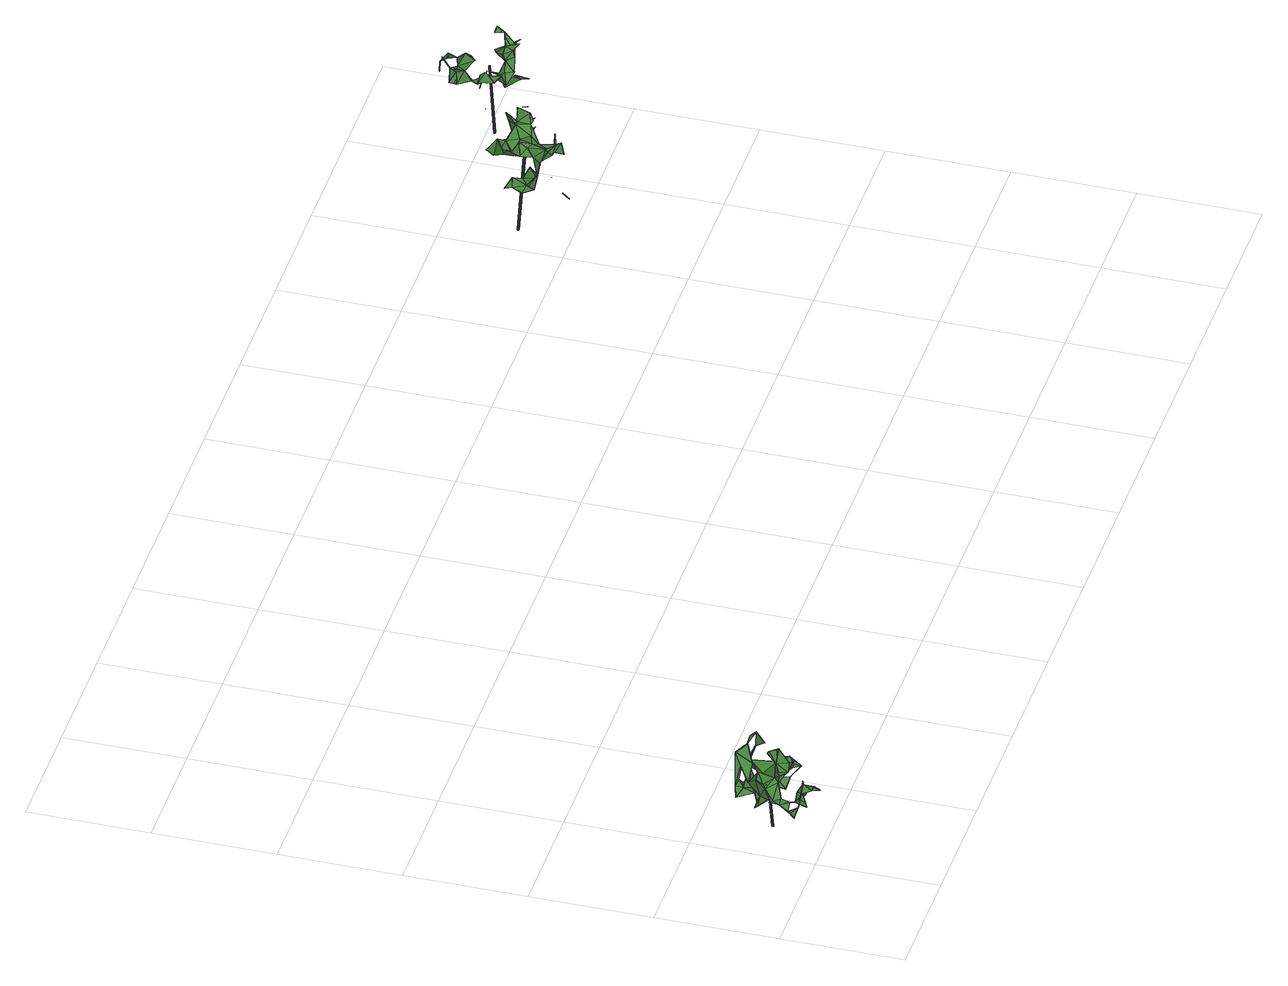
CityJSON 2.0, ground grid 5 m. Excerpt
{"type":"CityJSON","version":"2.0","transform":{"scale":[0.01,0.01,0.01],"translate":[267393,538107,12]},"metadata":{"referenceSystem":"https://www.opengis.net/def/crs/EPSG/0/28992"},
"CityObjects":{
"tree1":{"type":"SolitaryVegetationObject","attributes":{"gtid":699,"crown_width_m":2.92,"crown_median_z":14.64,"crown_r50_m":0.217,"crown_porosity":0.958,"trunk_H_m":2.41,"trunk_DBH_m":0.0601,"trunk_radius_m":0.03,"trunk_base_height_m":12.23,"original_gtid":"701"},"geometry":[{"type":"MultiSurface","lod":"3","boundaries":[[[0,1,2]],[[3,2,4]],[[2,5,4]],[[6,7,8]],[[9,10,11]],[[12,13,14]],[[15,16,17]],[[18,19,20]],[[21,22,23]],[[12,24,25]],[[26,27,28]],[[29,30,31]],[[22,30,29]],[[32,33,34]],[[35,36,37]],[[38,37,36]],[[39,40,41]],[[42,43,44]],[[45,46,41]],[[15,13,47]],[[48,49,50]],[[51,52,5]],[[53,54,55]],[[56,57,58]],[[2,1,44]],[[59,60,61]],[[62,63,60]],[[64,60,63]],[[65,66,67]],[[54,68,55]],[[69,70,24]],[[71,72,73]],[[74,75,22]],[[76,75,74]],[[71,73,47]],[[77,78,79]],[[79,78,80]],[[7,81,8]],[[82,83,84]],[[44,5,2]],[[7,85,81]],[[86,87,88]],[[89,60,64]],[[5,44,51]],[[90,91,66]],[[51,44,43]],[[67,82,65]],[[92,82,67]],[[28,44,1]],[[93,94,4]],[[95,94,93]],[[81,96,8]],[[61,97,98]],[[99,100,101]],[[102,103,104]],[[88,80,105]],[[106,4,5]],[[41,46,39]],[[80,88,107]],[[9,11,108]],[[109,110,54]],[[53,102,111]],[[65,90,66]],[[82,90,65]],[[112,113,114]],[[105,56,88]],[[12,115,116]],[[42,44,117]],[[118,110,109]],[[119,20,120]],[[103,40,39]],[[121,122,123]],[[82,124,21]],[[82,21,83]],[[125,126,127]],[[12,50,113]],[[118,109,128]],[[108,74,129]],[[108,129,130]],[[55,78,53]],[[54,131,125]],[[128,132,133]],[[51,26,52]],[[117,133,42]],[[117,134,133]],[[93,106,135]],[[101,100,136]],[[137,138,139]],[[140,141,142]],[[67,66,91]],[[68,105,55]],[[40,143,144]],[[88,87,107]],[[114,133,112]],[[42,128,43]],[[109,43,128]],[[145,45,146]],[[69,24,119]],[[147,148,95]],[[111,102,104]],[[89,64,149]],[[150,3,151]],[[151,3,152]],[[150,5,3]],[[131,40,125]],[[28,134,44]],[[153,154,34]],[[106,155,135]],[[151,155,106]],[[151,79,80]],[[156,157,158]],[[159,160,161]],[[38,123,122]],[[83,21,33]],[[20,162,163]],[[56,58,164]],[[14,50,12]],[[0,52,26]],[[0,26,28]],[[150,106,5]],[[150,151,106]],[[5,0,3]],[[27,165,28]],[[166,167,149]],[[14,13,168]],[[139,169,161]],[[170,132,128]],[[134,28,171]],[[171,28,152]],[[172,163,173]],[[167,89,149]],[[28,165,152]],[[152,165,134]],[[125,127,174]],[[43,109,111]],[[175,124,34]],[[109,54,111]],[[160,159,176]],[[140,142,97]],[[99,173,100]],[[103,143,132]],[[138,91,139]],[[59,141,62]],[[62,60,59]],[[4,162,177]],[[178,158,179]],[[178,156,158]],[[136,178,179]],[[61,98,141]],[[141,59,61]],[[122,180,64]],[[181,182,137]],[[92,34,124]],[[51,43,27]],[[183,15,17]],[[51,27,26]],[[50,49,113]],[[21,30,22]],[[134,117,44]],[[53,111,54]],[[183,168,184]],[[35,123,38]],[[170,103,132]],[[8,185,6]],[[8,160,185]],[[95,186,94]],[[74,22,29]],[[52,0,5]],[[187,173,99]],[[34,33,175]],[[10,22,75]],[[134,19,18]],[[84,83,32]],[[134,171,19]],[[134,18,152]],[[41,170,146]],[[45,41,146]],[[173,163,119]],[[18,20,119]],[[180,121,166]],[[121,167,166]],[[171,162,19]],[[19,162,20]],[[185,174,127]],[[185,127,6]],[[188,174,185]],[[41,40,131]],[[57,185,160]],[[188,185,57]],[[57,176,58]],[[0,2,3]],[[180,166,189]],[[76,182,75]],[[190,191,192]],[[116,115,126]],[[34,154,84]],[[32,34,84]],[[97,61,60]],[[15,183,184]],[[25,97,60]],[[114,49,48]],[[27,118,165]],[[92,67,84]],[[39,116,143]],[[116,24,143]],[[161,127,159]],[[126,159,127]],[[43,111,118]],[[25,60,89]],[[25,89,12]],[[92,153,34]],[[56,164,88]],[[68,193,105]],[[81,182,96]],[[164,194,70]],[[195,167,121]],[[133,143,119]],[[18,119,152]],[[168,17,196]],[[17,168,183]],[[46,45,170]],[[58,194,164]],[[48,16,73]],[[168,15,184]],[[184,45,145]],[[25,24,116]],[[39,46,13]],[[13,46,170]],[[39,12,116]],[[184,145,183]],[[154,197,84]],[[84,197,92]],[[92,197,153]],[[154,153,197]],[[133,71,42]],[[41,103,170]],[[161,169,138]],[[12,198,24]],[[198,133,119]],[[97,25,140]],[[136,172,173]],[[136,173,187]],[[88,164,86]],[[74,11,10]],[[179,95,148]],[[165,128,134]],[[128,133,134]],[[16,47,73]],[[16,15,47]],[[147,199,157]],[[182,85,137]],[[200,147,157]],[[41,131,104]],[[3,4,177]],[[104,103,41]],[[145,146,183]],[[98,142,141]],[[138,6,127]],[[119,143,201]],[[119,201,152]],[[21,124,175]],[[92,124,82]],[[147,200,202]],[[143,103,39]],[[181,75,182]],[[120,100,173]],[[120,173,119]],[[187,99,179]],[[103,102,40]],[[8,96,160]],[[186,179,158]],[[33,32,83]],[[203,130,129]],[[23,129,29]],[[136,179,99]],[[198,113,112]],[[54,110,104]],[[74,29,129]],[[180,149,64]],[[128,71,170]],[[151,152,79]],[[105,204,56]],[[54,104,131]],[[102,78,77]],[[160,139,161]],[[137,139,160]],[[128,165,118]],[[205,123,35]],[[206,194,58]],[[144,194,206]],[[178,148,147]],[[95,179,186]],[[80,107,151]],[[79,152,107]],[[168,13,15]],[[168,196,14]],[[16,14,196]],[[79,201,143]],[[143,77,79]],[[79,107,201]],[[35,38,36]],[[126,40,144]],[[126,144,116]],[[69,87,86]],[[47,170,71]],[[24,198,119]],[[143,133,132]],[[80,78,105]],[[107,152,155]],[[151,107,155]],[[195,207,126]],[[206,58,207]],[[206,207,123]],[[195,123,207]],[[195,121,123]],[[123,205,206]],[[126,115,195]],[[13,12,39]],[[89,115,12]],[[25,116,140]],[[161,138,127]],[[187,178,136]],[[137,160,96]],[[96,182,76]],[[160,176,57]],[[114,113,49]],[[21,175,30]],[[50,16,48]],[[93,135,95]],[[155,119,4]],[[67,91,208]],[[164,70,86]],[[86,70,69]],[[24,70,144]],[[24,144,143]],[[169,84,208]],[[28,1,0]],[[137,6,138]],[[71,133,72]],[[67,208,84]],[[97,142,98]],[[47,13,170]],[[70,194,144]],[[30,175,31]],[[69,119,155]],[[152,69,155]],[[176,159,207]],[[176,207,58]],[[16,196,17]],[[27,43,118]],[[42,71,128]],[[152,201,69]],[[87,201,107]],[[69,201,87]],[[20,163,120]],[[137,85,7]],[[114,48,72]],[[114,72,133]],[[73,72,48]],[[137,96,181]],[[76,181,96]],[[74,181,76]],[[93,4,106]],[[6,137,7]],[[75,181,10]],[[10,181,74]],[[156,200,157]],[[186,157,199]],[[158,157,186]],[[182,81,85]],[[95,135,199]],[[95,199,147]],[[108,11,74]],[[159,126,207]],[[29,209,23]],[[125,40,126]],[[210,54,125]],[[143,40,102]],[[102,77,143]],[[84,169,82]],[[156,202,200]],[[147,202,178]],[[198,112,133]],[[178,202,156]],[[138,169,208]],[[91,138,208]],[[210,105,193]],[[210,193,54]],[[35,37,205]],[[16,50,14]],[[10,23,22]],[[9,23,10]],[[21,23,33]],[[205,37,122]],[[37,38,122]],[[120,172,100]],[[136,100,172]],[[136,99,101]],[[116,144,140]],[[188,204,174]],[[206,205,144]],[[140,144,205]],[[115,89,167]],[[57,56,204]],[[57,204,188]],[[121,180,122]],[[205,122,63]],[[122,64,63]],[[141,63,62]],[[140,63,141]],[[205,63,140]],[[115,167,195]],[[166,149,189]],[[54,193,68]],[[146,184,183]],[[146,170,184]],[[170,45,184]],[[105,78,55]],[[111,110,118]],[[179,148,187]],[[155,4,94]],[[53,78,102]],[[171,177,162]],[[187,148,178]],[[171,3,177]],[[130,203,108]],[[9,108,203]],[[203,129,9]],[[23,9,129]],[[113,198,12]],[[199,94,186]],[[155,94,135]],[[199,135,94]],[[152,3,171]],[[119,163,162]],[[4,119,162]],[[189,149,180]],[[120,163,172]],[[139,91,169]],[[82,169,91]],[[82,91,90]],[[210,125,211]],[[210,204,105]],[[211,174,210]],[[210,174,204]],[[211,125,174]],[[29,31,209]],[[104,110,111]],[[175,209,31]],[[175,33,209]],[[33,23,209]],[[212,213,214]],[[212,214,215]],[[215,214,216]],[[215,216,217]],[[216,214,218]],[[216,218,217]],[[214,213,219]],[[214,219,218]],[[218,219,220]],[[218,220,217]],[[220,219,221]],[[220,221,217]],[[219,213,222]],[[219,222,221]],[[222,213,223]],[[222,223,221]],[[221,223,224]],[[221,224,217]],[[224,223,225]],[[224,225,217]],[[223,213,226]],[[223,226,225]],[[225,226,227]],[[225,227,217]],[[226,213,228]],[[226,228,227]],[[228,213,229]],[[228,229,227]],[[227,229,230]],[[227,230,217]],[[229,213,231]],[[229,231,230]],[[230,231,232]],[[230,232,217]],[[231,213,233]],[[231,233,232]],[[233,213,234]],[[233,234,232]],[[232,234,235]],[[232,235,217]],[[235,234,236]],[[235,236,217]],[[234,213,237]],[[234,237,236]],[[236,237,238]],[[236,238,217]],[[237,213,239]],[[237,239,238]],[[238,239,240]],[[238,240,217]],[[239,213,241]],[[239,241,240]],[[240,241,242]],[[240,242,217]],[[241,213,243]],[[241,243,242]],[[242,243,244]],[[242,244,217]],[[243,213,245]],[[243,245,244]],[[244,245,246]],[[244,246,217]],[[246,245,247]],[[246,247,217]],[[245,213,248]],[[245,248,247]],[[248,213,249]],[[248,249,247]],[[247,249,250]],[[247,250,217]],[[249,213,251]],[[249,251,250]],[[251,213,212]],[[251,212,250]],[[250,212,215]],[[250,215,217]]]}]},
"tree2":{"type":"SolitaryVegetationObject","attributes":{"gtid":692,"crown_width_m":3.12,"crown_median_z":16.96,"crown_r50_m":0.196,"crown_porosity":0.944,"trunk_H_m":3.69,"trunk_DBH_m":0.0871,"trunk_radius_m":0.0435,"trunk_base_height_m":13.27,"original_gtid":"694"},"geometry":[{"type":"Solid","lod":"3","boundaries":[[[[252,253,254]],[[255,256,257]],[[258,259,260]],[[261,262,263]],[[264,265,266]],[[267,268,269]],[[270,271,272]],[[271,273,272]],[[274,275,276]],[[277,278,279]],[[280,278,277]],[[262,281,282]],[[275,283,276]],[[284,285,286]],[[287,285,284]],[[288,289,290]],[[272,291,270]],[[292,293,294]],[[295,296,297]],[[298,297,296]],[[299,264,300]],[[294,301,292]],[[292,302,303]],[[304,302,301]],[[301,302,292]],[[305,306,295]],[[307,308,309]],[[310,311,312]],[[276,313,274]],[[314,315,316]],[[317,318,319]],[[298,317,269]],[[320,321,322]],[[320,322,299]],[[323,313,276]],[[257,324,325]],[[324,326,298]],[[327,328,329]],[[327,329,267]],[[269,268,297]],[[326,324,330]],[[331,332,333]],[[272,273,291]],[[334,291,273]],[[273,270,334]],[[335,302,304]],[[336,262,337]],[[258,338,339]],[[305,338,258]],[[340,341,342]],[[280,343,300]],[[328,344,345]],[[346,259,258]],[[340,342,347]],[[334,270,291]],[[267,348,327]],[[267,269,317]],[[349,343,277]],[[295,297,268]],[[269,297,298]],[[350,293,303]],[[351,352,353]],[[257,329,354]],[[355,353,356]],[[313,357,274]],[[256,358,359]],[[360,361,362]],[[321,361,360]],[[310,309,308]],[[270,273,271]],[[328,354,329]],[[311,323,283]],[[363,260,259]],[[364,365,366]],[[294,304,301]],[[317,333,332]],[[367,336,337]],[[259,346,357]],[[259,357,323]],[[323,357,313]],[[345,278,280]],[[368,311,310]],[[299,254,320]],[[253,320,254]],[[258,339,346]],[[261,369,370]],[[303,293,292]],[[371,266,355]],[[363,311,368]],[[253,372,373]],[[284,373,372]],[[347,342,290]],[[374,375,376]],[[298,325,324]],[[300,343,377]],[[378,373,376]],[[275,357,339]],[[379,375,290]],[[261,337,262]],[[378,253,373]],[[311,283,312]],[[323,276,283]],[[368,260,363]],[[327,380,328]],[[274,357,275]],[[346,339,357]],[[321,362,361]],[[351,367,362]],[[360,362,367]],[[282,263,262]],[[252,256,359]],[[279,381,343]],[[258,260,368]],[[299,355,264]],[[370,355,299]],[[374,382,290]],[[284,383,287]],[[287,366,347]],[[294,335,304]],[[255,358,384]],[[263,369,261]],[[319,318,385]],[[386,385,318]],[[353,387,336]],[[328,345,352]],[[311,388,323]],[[389,390,391]],[[392,381,324]],[[293,393,294]],[[328,394,354]],[[279,349,277]],[[279,343,349]],[[296,325,298]],[[267,329,268]],[[371,280,300]],[[371,300,264]],[[344,348,319]],[[335,350,302]],[[302,350,303]],[[395,266,396]],[[389,386,390]],[[294,393,335]],[[397,398,378]],[[358,378,398]],[[358,398,397]],[[289,399,397]],[[257,295,329]],[[347,382,287]],[[282,281,263]],[[370,400,387]],[[265,264,395]],[[264,355,395]],[[252,364,253]],[[364,383,401]],[[392,377,343]],[[289,394,399]],[[384,399,394]],[[306,368,307]],[[371,355,356]],[[321,320,362]],[[378,362,320]],[[378,320,253]],[[280,371,345]],[[286,373,284]],[[290,382,347]],[[397,399,384]],[[277,343,280]],[[264,266,371]],[[341,340,402]],[[316,403,314]],[[315,403,316]],[[314,403,315]],[[289,397,290]],[[296,295,306]],[[268,329,295]],[[354,288,257]],[[368,306,305]],[[368,305,258]],[[400,369,262]],[[389,385,386]],[[353,352,345]],[[358,365,359]],[[366,404,288]],[[347,366,288]],[[255,257,358]],[[352,351,405]],[[352,405,328]],[[363,259,388]],[[363,388,311]],[[317,326,333]],[[298,326,317]],[[387,400,336]],[[392,254,377]],[[380,327,406]],[[380,406,344]],[[370,369,400]],[[364,359,365]],[[405,362,378]],[[405,351,362]],[[377,254,299]],[[377,299,300]],[[359,364,252]],[[391,345,385]],[[391,385,389]],[[336,367,353]],[[351,353,367]],[[353,355,370]],[[350,393,293]],[[358,257,288]],[[404,365,358]],[[288,404,358]],[[259,323,388]],[[341,402,342]],[[342,402,290]],[[347,402,340]],[[402,288,290]],[[347,288,402]],[[317,319,267]],[[407,338,305]],[[256,392,324]],[[317,332,318]],[[367,321,360]],[[319,385,344]],[[345,344,385]],[[331,318,332]],[[390,386,318]],[[390,318,391]],[[400,262,336]],[[408,275,339]],[[408,283,275]],[[408,309,312]],[[387,353,370]],[[379,290,397]],[[257,256,324]],[[344,328,380]],[[395,355,266]],[[256,252,254]],[[256,254,392]],[[366,365,404]],[[321,367,322]],[[370,299,322]],[[333,330,331]],[[318,331,330]],[[287,382,285]],[[318,330,391]],[[408,339,409]],[[283,408,312]],[[307,309,408]],[[279,278,381]],[[324,381,278]],[[407,339,338]],[[343,381,392]],[[345,356,353]],[[345,371,356]],[[266,265,396]],[[396,265,395]],[[350,335,393]],[[257,407,295]],[[295,407,305]],[[257,296,407]],[[407,296,306]],[[407,306,409]],[[312,309,310]],[[384,405,256]],[[405,384,328]],[[328,384,394]],[[256,255,384]],[[310,308,307]],[[310,307,368]],[[364,366,383]],[[287,383,366]],[[383,284,372]],[[373,286,376]],[[410,378,375]],[[410,397,378]],[[384,358,397]],[[378,358,405]],[[405,358,256]],[[406,327,348]],[[406,348,344]],[[391,330,345]],[[278,345,330]],[[306,307,409]],[[408,409,307]],[[326,330,333]],[[281,369,263]],[[281,262,369]],[[324,278,330]],[[409,339,407]],[[267,319,348]],[[378,376,375]],[[382,374,376]],[[379,410,375]],[[379,397,410]],[[290,375,374]],[[382,376,285]],[[285,376,286]],[[322,337,370]],[[367,337,322]],[[370,337,261]],[[257,325,296]],[[383,372,401]],[[354,289,288]],[[394,289,354]],[[364,401,253]],[[372,253,401]],[[411,412,413]],[[411,413,414]],[[414,413,415]],[[414,415,416]],[[413,412,417]],[[413,417,415]],[[415,417,418]],[[415,418,416]],[[417,412,419]],[[417,419,418]],[[418,419,420]],[[418,420,416]],[[419,412,421]],[[419,421,420]],[[420,421,422]],[[420,422,416]],[[421,412,423]],[[421,423,422]],[[422,423,424]],[[422,424,416]],[[423,412,425]],[[423,425,424]],[[424,425,426]],[[424,426,416]],[[425,412,427]],[[425,427,426]],[[426,427,428]],[[426,428,416]],[[427,412,429]],[[427,429,428]],[[428,429,430]],[[428,430,416]],[[429,412,431]],[[429,431,430]],[[430,431,432]],[[430,432,416]],[[431,412,433]],[[431,433,432]],[[432,433,434]],[[432,434,416]],[[433,412,435]],[[433,435,434]],[[434,435,436]],[[434,436,416]],[[435,412,437]],[[435,437,436]],[[436,437,438]],[[436,438,416]],[[437,412,439]],[[437,439,438]],[[438,439,440]],[[438,440,416]],[[439,412,441]],[[439,441,440]],[[440,441,442]],[[440,442,416]],[[441,412,443]],[[441,443,442]],[[442,443,444]],[[442,444,416]],[[443,412,445]],[[443,445,444]],[[444,445,446]],[[444,446,416]],[[445,412,447]],[[445,447,446]],[[446,447,448]],[[446,448,416]],[[447,412,449]],[[447,449,448]],[[448,449,450]],[[448,450,416]],[[449,412,451]],[[449,451,450]],[[450,451,452]],[[450,452,416]],[[451,412,453]],[[451,453,452]],[[452,453,454]],[[452,454,416]],[[453,412,455]],[[453,455,454]],[[454,455,456]],[[454,456,416]],[[455,412,457]],[[455,457,456]],[[456,457,458]],[[456,458,416]],[[457,412,459]],[[457,459,458]],[[458,459,460]],[[458,460,416]],[[459,412,411]],[[459,411,460]],[[460,411,414]],[[460,414,416]]]]}]},
"tree3":{"type":"SolitaryVegetationObject","attributes":{"gtid":693,"crown_width_m":2.79,"crown_median_z":16.52,"crown_r50_m":0.182,"crown_porosity":0.949,"trunk_H_m":3.05,"trunk_DBH_m":0.0676,"trunk_radius_m":0.0338,"trunk_base_height_m":13.47,"original_gtid":"695"},"geometry":[{"type":"MultiSurface","lod":"3","boundaries":[[[461,462,463]],[[461,464,465]],[[466,467,468]],[[469,464,461]],[[470,471,472]],[[473,474,475]],[[476,477,478]],[[479,480,481]],[[482,483,484]],[[479,474,480]],[[485,486,487]],[[488,489,490]],[[491,462,465]],[[492,493,494]],[[495,496,497]],[[498,476,499]],[[498,500,476]],[[501,502,503]],[[504,505,506]],[[504,506,507]],[[508,467,466]],[[473,509,510]],[[511,512,513]],[[512,514,513]],[[515,516,498]],[[517,518,519]],[[479,520,521]],[[491,464,483]],[[465,464,491]],[[495,522,523]],[[474,479,521]],[[500,524,477]],[[510,524,500]],[[525,500,511]],[[526,518,517]],[[526,517,527]],[[528,529,507]],[[530,531,532]],[[533,534,461]],[[461,465,535]],[[509,511,510]],[[536,511,500]],[[516,537,532]],[[538,531,539]],[[540,482,541]],[[489,542,505]],[[543,486,544]],[[483,482,491]],[[495,523,496]],[[545,546,547]],[[484,548,533]],[[483,535,548]],[[549,550,551]],[[552,553,479]],[[520,479,553]],[[554,524,510]],[[521,475,474]],[[555,556,546]],[[557,483,558]],[[559,560,561]],[[500,477,476]],[[520,553,474]],[[562,503,563]],[[471,564,565]],[[510,500,566]],[[485,467,486]],[[485,486,543]],[[567,516,526]],[[481,552,479]],[[508,487,486]],[[561,560,568]],[[534,533,548]],[[480,569,481]],[[557,558,570]],[[531,527,532]],[[476,571,572]],[[487,468,467]],[[497,573,574]],[[545,547,530]],[[530,547,556]],[[567,494,561]],[[527,575,526]],[[576,538,577]],[[575,538,576]],[[552,569,553]],[[487,467,485]],[[578,579,580]],[[556,555,492]],[[581,498,499]],[[548,484,483]],[[535,464,482]],[[561,568,582]],[[475,551,509]],[[580,477,583]],[[576,567,526]],[[575,576,526]],[[558,483,584]],[[547,585,556]],[[586,529,528]],[[497,574,495]],[[484,543,483]],[[480,553,569]],[[568,560,587]],[[508,486,467]],[[588,589,590]],[[588,591,589]],[[591,590,589]],[[592,570,562]],[[586,504,529]],[[475,509,473]],[[482,464,469]],[[527,531,575]],[[485,543,538]],[[507,529,504]],[[518,571,593]],[[516,515,518]],[[499,594,581]],[[571,518,515]],[[556,585,595]],[[568,587,537]],[[554,510,519]],[[471,565,472]],[[590,591,588]],[[525,549,500]],[[490,504,586]],[[474,553,480]],[[509,551,596]],[[566,549,551]],[[577,585,576]],[[576,585,531]],[[560,559,597]],[[534,462,461]],[[598,499,476]],[[524,478,583]],[[554,478,524]],[[483,538,543]],[[557,538,483]],[[599,502,501]],[[536,500,498]],[[566,473,510]],[[575,531,538]],[[592,562,488]],[[600,592,488]],[[566,551,475]],[[556,601,530]],[[499,598,594]],[[578,580,583]],[[569,602,481]],[[531,585,539]],[[567,561,582]],[[567,582,516]],[[490,586,603]],[[539,570,538]],[[547,570,539]],[[538,544,485]],[[502,507,506]],[[548,465,534]],[[535,483,464]],[[586,528,565]],[[586,565,603]],[[565,599,603]],[[603,599,501]],[[528,507,502]],[[472,564,470]],[[498,581,572]],[[498,572,515]],[[462,534,465]],[[525,511,513]],[[490,603,604]],[[603,501,604]],[[490,604,600]],[[600,488,490]],[[596,550,514]],[[551,550,596]],[[496,523,522]],[[497,496,573]],[[522,573,496]],[[466,487,508]],[[465,548,535]],[[546,570,547]],[[549,605,550]],[[468,606,466]],[[466,606,487]],[[487,606,468]],[[500,549,566]],[[596,511,509]],[[605,525,513]],[[502,506,503]],[[518,526,516]],[[495,607,522]],[[574,607,495]],[[541,608,540]],[[506,563,503]],[[540,608,482]],[[581,594,598]],[[593,476,478]],[[593,571,476]],[[520,474,473]],[[473,566,520]],[[566,521,520]],[[475,521,566]],[[482,469,541]],[[552,602,569]],[[552,481,602]],[[539,585,547]],[[462,608,541]],[[491,608,462]],[[491,482,608]],[[494,493,609]],[[494,609,559]],[[563,542,489]],[[563,489,488]],[[517,532,527]],[[593,478,554]],[[610,584,483]],[[558,584,570]],[[583,477,524]],[[485,544,486]],[[503,592,501]],[[584,592,503]],[[592,544,538]],[[532,517,536]],[[592,604,501]],[[592,600,604]],[[570,592,538]],[[498,532,536]],[[516,532,498]],[[503,562,584]],[[584,562,570]],[[610,592,584]],[[610,544,592]],[[610,483,544]],[[543,544,483]],[[522,504,490]],[[593,554,519]],[[593,519,518]],[[562,563,488]],[[536,517,519]],[[489,505,504]],[[478,477,579]],[[536,519,510]],[[515,572,571]],[[505,542,611]],[[472,565,599]],[[561,494,559]],[[557,595,538]],[[570,595,557]],[[599,565,564]],[[470,564,471]],[[538,595,577]],[[533,461,535]],[[599,564,472]],[[510,511,536]],[[596,514,511]],[[511,514,512]],[[525,605,549]],[[559,609,597]],[[573,607,574]],[[573,522,607]],[[490,607,522]],[[490,489,607]],[[489,504,607]],[[522,607,504]],[[580,579,477]],[[478,579,583]],[[583,579,578]],[[469,461,463]],[[469,463,541]],[[545,609,493]],[[537,516,582]],[[537,582,568]],[[546,545,555]],[[532,537,530]],[[601,492,494]],[[601,494,567]],[[556,492,601]],[[555,493,492]],[[462,541,463]],[[577,595,585]],[[531,530,601]],[[502,565,528]],[[599,565,502]],[[545,493,555]],[[484,535,482]],[[567,576,601]],[[546,556,595]],[[570,546,595]],[[542,563,611]],[[601,576,531]],[[533,535,484]],[[609,612,597]],[[587,597,612]],[[537,612,530]],[[537,587,612]],[[545,530,612]],[[609,545,612]],[[506,611,563]],[[506,505,611]],[[476,572,598]],[[598,572,581]],[[514,550,513]],[[605,513,550]],[[587,560,597]],[[613,614,615]],[[613,615,616]],[[616,615,617]],[[616,617,618]],[[615,614,619]],[[615,619,617]],[[619,614,620]],[[619,620,617]],[[617,620,621]],[[617,621,618]],[[620,614,622]],[[620,622,621]],[[621,622,623]],[[621,623,618]],[[623,622,624]],[[623,624,618]],[[622,614,625]],[[622,625,624]],[[625,614,626]],[[625,626,624]],[[624,626,627]],[[624,627,618]],[[626,614,628]],[[626,628,627]],[[627,628,629]],[[627,629,618]],[[628,614,630]],[[628,630,629]],[[629,630,631]],[[629,631,618]],[[630,614,632]],[[630,632,631]],[[631,632,633]],[[631,633,618]],[[633,632,634]],[[633,634,618]],[[632,614,635]],[[632,635,634]],[[634,635,636]],[[634,636,618]],[[635,614,637]],[[635,637,636]],[[636,637,638]],[[636,638,618]],[[637,614,639]],[[637,639,638]],[[639,614,640]],[[639,640,638]],[[638,640,641]],[[638,641,618]],[[640,614,642]],[[640,642,641]],[[641,642,643]],[[641,643,618]],[[643,642,644]],[[643,644,618]],[[642,614,645]],[[642,645,644]],[[644,645,646]],[[644,646,618]],[[645,614,647]],[[645,647,646]],[[646,647,648]],[[646,648,618]],[[647,614,649]],[[647,649,648]],[[648,649,650]],[[648,650,618]],[[649,614,651]],[[649,651,650]],[[650,651,652]],[[650,652,618]],[[651,614,653]],[[651,653,652]],[[652,653,654]],[[652,654,618]],[[653,614,613]],[[653,613,654]],[[654,613,616]],[[654,616,618]]]}]}
},
"vertices":[
[185,371,192],[227,367,195],[227,369,194],[227,353,285],[225,355,294],[185,372,191],[74,131,198],[58,101,183],[46,113,209],[134,87,295],[108,88,266],[134,88,296],[245,218,298],[260,164,267],[267,161,281],[318,146,239],[301,188,287],[319,145,239],[259,336,246],[260,337,246],[275,345,266],[187,59,249],[138,54,265],[139,54,266],[192,264,269],[180,208,338],[143,357,171],[190,339,187],[189,339,188],[138,53,266],[173,30,249],[173,29,249],[194,105,247],[189,59,249],[210,85,227],[110,183,348],[110,183,350],[111,183,349],[110,182,349],[233,220,269],[193,226,219],[194,225,219],[238,278,174],[210,301,155],[227,355,185],[230,183,183],[229,221,230],[282,191,276],[319,227,264],[301,189,288],[301,188,289],[143,358,170],[143,358,171],[125,265,159],[125,264,158],[102,270,169],[99,229,269],[60,195,239],[99,228,269],[199,203,395],[199,203,393],[185,238,383],[199,203,394],[179,207,338],[204,162,331],[139,74,183],[139,74,184],[158,124,183],[101,270,169],[204,309,300],[130,266,319],[275,239,248],[318,228,264],[318,227,263],[108,86,266],[108,87,265],[67,86,231],[133,247,263],[122,256,214],[142,307,252],[141,308,252],[58,101,184],[177,101,214],[192,105,247],[194,128,207],[59,101,184],[129,266,320],[129,266,318],[98,264,305],[205,162,331],[139,74,185],[157,124,184],[214,99,185],[193,372,347],[226,334,372],[226,335,373],[46,113,210],[183,243,374],[182,243,374],[281,282,347],[281,281,346],[281,280,347],[170,247,193],[194,227,219],[170,246,192],[121,256,214],[193,374,347],[142,308,253],[132,88,311],[159,275,140],[159,274,141],[159,275,141],[275,240,249],[282,191,278],[318,227,264],[181,171,290],[160,206,282],[243,311,198],[210,301,156],[237,326,290],[295,321,316],[156,153,321],[156,154,322],[139,181,310],[209,85,226],[129,210,214],[158,192,263],[111,167,224],[237,277,174],[134,86,296],[132,87,312],[162,212,189],[229,222,230],[275,241,248],[243,311,200],[193,373,347],[282,281,347],[74,130,199],[119,137,208],[119,136,209],[178,208,338],[184,238,384],[182,242,374],[192,264,267],[159,207,282],[230,183,182],[230,184,183],[238,327,405],[283,316,392],[180,136,363],[224,355,294],[142,309,252],[218,323,274],[236,108,190],[236,109,190],[204,310,300],[232,297,424],[237,326,405],[238,325,405],[111,167,225],[70,163,226],[119,137,210],[276,346,266],[295,322,317],[98,263,305],[201,310,186],[179,136,362],[204,161,331],[317,145,239],[158,124,185],[230,221,230],[259,338,246],[296,321,317],[294,321,317],[89,195,222],[188,59,248],[89,195,224],[229,353,285],[283,315,393],[283,315,391],[179,137,363],[67,88,231],[67,87,230],[276,176,212],[276,176,213],[70,164,225],[226,333,373],[284,315,392],[59,195,239],[179,136,363],[55,211,323],[57,211,323],[56,211,322],[102,269,169],[132,246,263],[181,169,290],[318,145,240],[236,109,189],[246,218,297],[225,334,373],[232,297,426],[192,265,268],[233,297,425],[133,87,311],[89,196,223],[139,182,310],[158,206,282],[157,192,264],[158,125,184],[173,30,250],[121,256,213],[129,211,214],[199,225,23],[196,225,23],[199,226,23],[195,245,264],[194,246,264],[192,245,264],[194,247,264],[198,227,23],[194,247,263],[193,248,263],[197,228,23],[196,228,23],[192,248,263],[191,248,263],[195,228,23],[190,248,263],[194,227,23],[193,227,23],[189,247,263],[193,226,23],[189,246,263],[193,225,23],[193,224,23],[189,245,264],[189,244,264],[194,223,23],[189,243,264],[194,222,23],[190,243,264],[195,222,23],[191,243,264],[196,222,23],[191,242,264],[197,222,23],[192,242,264],[193,243,264],[198,223,23],[199,223,23],[194,244,264],[199,224,23],
[3512,2193,483],[3526,2257,514],[3531,2192,491],[3478,2134,537],[3513,2136,513],[3471,2109,501],[3417,2090,390],[3393,2131,382],[3418,2091,390],[3665,2227,578],[3665,2226,579],[3705,2197,559],[3637,2178,487],[3669,2156,495],[3668,2156,496],[3511,2030,547],[3469,2051,540],[3511,2029,546],[3467,1964,336],[3498,1999,334],[3498,1998,333],[3498,1998,335],[3393,2201,391],[3448,2184,408],[3448,2185,407],[3554,2105,405],[3555,2102,464],[3553,2104,405],[3583,2136,447],[3705,2195,559],[3705,2196,559],[3453,2177,402],[3455,2280,512],[3445,2287,519],[3446,2288,519],[3438,2256,504],[3430,2150,528],[3431,2151,528],[3400,2204,551],[3468,1964,335],[3748,2213,464],[3742,2179,481],[3704,2211,462],[3444,2074,502],[3460,2077,495],[3469,2050,539],[3501,2042,502],[3611,2220,491],[3594,2167,476],[3719,2239,453],[3748,2214,466],[3744,2178,481],[3719,2240,454],[3432,2080,450],[3434,2080,450],[3487,2126,439],[3488,2126,440],[3488,2127,439],[3488,2126,438],[3463,2148,398],[3464,2148,399],[3394,2201,390],[3570,2064,344],[3572,2064,344],[3571,2063,344],[3562,2023,523],[3586,2051,488],[3562,2025,523],[3552,2209,519],[3589,2240,567],[3598,2210,561],[3406,2173,391],[3524,2076,480],[3490,2071,502],[3543,2052,489],[3485,2062,538],[3509,2123,536],[3484,2062,539],[3559,2079,475],[3585,2019,453],[3585,2017,453],[3584,2018,453],[3468,1963,336],[3704,2211,464],[3640,2168,582],[3664,2226,578],[3429,2114,393],[3428,2123,395],[3357,2181,601],[3357,2181,603],[3357,2182,602],[3582,2138,446],[3543,2053,490],[3565,2112,495],[3393,2131,383],[3399,2204,549],[3511,2031,546],[3552,2105,405],[3743,2179,481],[3559,2202,577],[3565,2144,529],[3602,2155,556],[3478,2132,537],[3637,2178,489],[3589,2173,501],[3405,2173,392],[3481,2189,488],[3482,2189,486],[3571,2245,618],[3571,2246,617],[3559,2204,577],[3430,2114,392],[3475,2221,502],[3480,2189,487],[3437,2218,517],[3598,2209,562],[3452,2088,421],[3665,2226,577],[3636,2214,529],[3594,2166,477],[3470,2252,522],[3470,2252,524],[3451,2245,577],[3451,2244,575],[3452,2246,576],[3593,2167,477],[3508,2228,531],[3437,2218,519],[3490,2071,503],[3554,2103,465],[3450,2245,576],[3440,2256,504],[3474,2166,559],[3588,2058,490],[3628,2066,510],[3622,2151,560],[3428,2123,393],[3627,2068,510],[3627,2067,509],[3588,2058,488],[3552,2134,490],[3704,2210,463],[3474,2166,561],[3670,2156,496],[3670,2155,496],[3450,2191,523],[3475,2219,502],[3473,2166,560],[3641,2168,580],[3470,2237,516],[3358,2181,602],[3571,2064,345],[3450,2190,522],[3537,2181,527],[3502,2043,503],[3433,2081,450],[3463,2148,400],[3451,2090,421],[3470,2237,518],[3500,2175,127],[3496,2175,127],[3500,2176,127],[3521,2154,495],[3521,2155,496],[3517,2154,496],[3500,2177,127],[3520,2156,496],[3499,2178,127],[3520,2157,496],[3498,2179,127],[3519,2158,496],[3497,2179,127],[3518,2158,496],[3496,2179,127],[3517,2158,496],[3495,2179,127],[3516,2158,496],[3494,2179,127],[3515,2158,496],[3493,2178,127],[3514,2157,496],[3492,2177,127],[3513,2156,496],[3492,2176,127],[3512,2155,496],[3492,2175,127],[3512,2154,496],[3492,2174,127],[3512,2153,496],[3492,2173,127],[3513,2152,496],[3493,2172,127],[3513,2151,496],[3494,2171,127],[3514,2151,496],[3495,2171,127],[3515,2150,496],[3496,2171,127],[3516,2150,495],[3497,2171,127],[3517,2150,495],[3498,2171,127],[3518,2150,495],[3499,2172,127],[3519,2151,495],[3500,2173,127],[3520,2152,495],[3500,2174,127],[3521,2153,495],
[4154,2402,302],[4172,2380,342],[4171,2380,341],[4150,2351,343],[4170,2380,342],[4050,2486,342],[4078,2484,366],[4050,2485,343],[4150,2350,342],[4207,2411,430],[4206,2411,431],[4205,2411,430],[4087,2586,443],[4113,2634,411],[4088,2586,444],[3987,2561,452],[4006,2592,451],[4005,2592,450],[4082,2655,415],[4082,2654,414],[4038,2643,402],[4149,2350,343],[4108,2376,382],[4117,2405,316],[4083,2465,406],[4084,2465,406],[4078,2485,366],[4074,2401,504],[4107,2399,519],[4107,2401,519],[4150,2350,344],[3951,2402,455],[3951,2401,455],[3931,2458,461],[4144,2443,583],[4144,2444,582],[4102,2442,583],[3989,2529,460],[3950,2558,494],[4019,2564,456],[4125,2398,477],[4165,2401,486],[4115,2365,470],[4145,2374,511],[4128,2348,528],[4145,2373,510],[4189,2363,502],[4079,2485,366],[4082,2531,467],[4019,2564,454],[4039,2502,481],[4039,2500,481],[4039,2501,481],[4040,2501,481],[3962,2552,412],[3970,2498,432],[3988,2497,423],[3962,2552,411],[3987,2561,450],[4088,2622,456],[4089,2622,456],[4140,2411,560],[4145,2443,582],[4007,2592,450],[4046,2541,501],[3987,2497,422],[4017,2479,405],[4166,2401,487],[4190,2364,502],[3981,2442,460],[4002,2450,418],[3987,2497,424],[4154,2403,301],[4154,2403,302],[4118,2404,316],[3989,2530,459],[3980,2442,460],[4061,2414,414],[4026,2405,419],[4162,2321,343],[4162,2322,342],[4126,2348,528],[4076,2416,410],[4077,2416,411],[3952,2401,455],[4001,2384,457],[4001,2385,457],[4118,2405,316],[4047,2541,502],[4046,2540,502],[4082,2531,469],[4038,2642,403],[4082,2653,415],[4006,2592,449],[3951,2400,455],[4001,2385,456],[4020,2372,402],[4092,2359,417],[3921,2447,505],[3921,2448,506],[3930,2459,462],[4087,2395,467],[4112,2370,502],[4206,2412,430],[4171,2426,470],[4087,2586,444],[3959,2468,429],[3932,2459,462],[4038,2641,402],[4057,2389,432],[3953,2581,421],[3986,2561,451],[4102,2442,581],[4102,2441,582],[4017,2478,404],[4001,2450,417],[4026,2405,417],[4010,2626,493],[4009,2625,493],[4010,2625,493],[3949,2558,493],[3959,2468,431],[4011,2625,492],[4092,2360,417],[4025,2405,418],[4165,2401,488],[3954,2436,497],[3932,2429,340],[3932,2428,341],[3931,2429,341],[3933,2429,341],[4087,2396,466],[3955,2581,421],[3949,2558,494],[4020,2373,402],[4082,2530,468],[3954,2435,498],[3949,2559,494],[4171,2426,469],[4089,2429,495],[3979,2442,460],[4037,2642,402],[4122,2446,485],[4121,2446,485],[4046,2541,503],[4050,2486,343],[4139,2411,560],[4162,2322,343],[3954,2435,497],[4073,2387,417],[4127,2348,527],[3955,2435,497],[4049,2425,147],[4046,2425,147],[4049,2426,147],[4061,2450,452],[4061,2451,451],[4058,2449,452],[4049,2427,147],[4048,2428,147],[4060,2452,451],[4047,2428,147],[4059,2452,451],[4058,2453,451],[4046,2428,147],[4045,2428,147],[4057,2453,451],[4044,2428,147],[4056,2452,452],[4043,2427,147],[4055,2452,452],[4043,2426,147],[4055,2451,452],[4055,2450,452],[4043,2425,147],[4055,2449,452],[4043,2424,147],[4055,2448,452],[4043,2423,147],[4044,2422,147],[4056,2447,452],[4045,2422,147],[4056,2446,452],[4057,2446,452],[4046,2422,147],[4058,2446,452],[4047,2422,147],[4059,2446,452],[4048,2422,147],[4060,2447,452],[4049,2423,147],[4061,2448,452],[4049,2424,147],[4061,2449,452]
]}
